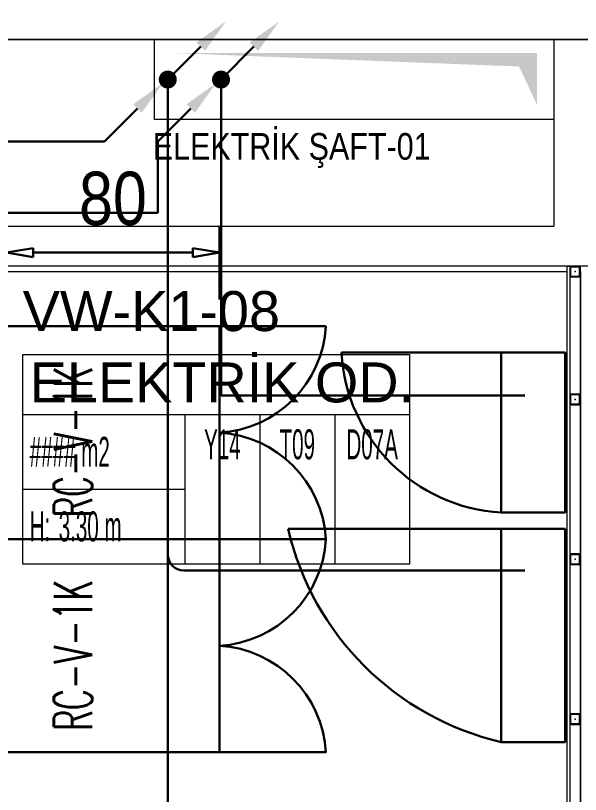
# Model space of a CAD drawing. Extents: x -1417 to 34975, y -245 to 8298.
# Drawn here: x 16828.7 to 17040.8, y 3259.1 to 3551.5 of the extents above; entities that cross this region are included whole.
import ezdxf
from ezdxf.enums import TextEntityAlignment as Align

# ---------------------------------------------------------------- set-up
doc = ezdxf.new("R2010")
doc.units = 0
doc.layers.get('0').update_dxf_attribs({"color": 9, "lineweight": 9})
doc.layers.get('Defpoints').update_dxf_attribs({"color": 9, "lineweight": 9})
for name, color, linetype, lineweight in [('00', 9, 'Continuous', 9), ('01', 9, 'Continuous', 9), ('06D', 9, 'Continuous', 9), ('09D', 9, 'Continuous', 9), ('10', 9, 'Continuous', 9), ('11', 9, 'Continuous', 9), ('14', 9, 'Continuous', 9), ('21', 9, 'Continuous', 9), ('21_MAHAL', 9, 'Continuous', 9), ('33', 9, 'BATTING', 9), ('E-AŞAĞIDAN GELİP YUKARIYA GİDEN HAT', 7, 'Continuous', 30), ('E-IP KAMERA RACK KABİN', 7, 'Continuous', 30), ('E-KABLO', 7, 'Continuous', 30), ('E-KUVVET', 7, 'Continuous', 30), ('E-UPS PANOSU', 7, 'Continuous', 30)]:
    doc.layers.add(name, color=color, linetype=linetype, lineweight=lineweight)
doc.styles.add('Arial', font='arial.ttf', dxfattribs={"height": 2.5})
doc.styles.add('E-YAZI', font='txttw.shx')
doc.styles.add('MuuM_TEXT-STANDART', font='ARIALN.TTF')
doc.linetypes.add('BATTING', pattern='A,0.0001,-0.1,[134,ltypeshp.shx,S=0.1,R=0,X=-0.1,Y=0],-0.2,[134,ltypeshp.shx,S=0.1,R=180,X=0.1,Y=0],-0.1', length=0.4001)
doc.dimstyles.new('rota-tek', dxfattribs={"dimscale": 20, "dimtxt": 1, "dimasz": 0.5, "dimexe": 0.5, "dimexo": 0.5, "dimgap": 0.5, "dimtad": 1, "dimdec": 1, "dimrnd": 0.5, "dimdsep": 46, "dimtxsty": 'MuuM_TEXT-STANDART', "dimblk": 'CLOSEDBLANK', "dimcen": 0, "dimdle": 0.15, "dimclrd": 256, "dimclre": 256, "dimclrt": 256, "dimadec": 0, "dimazin": 0, "dimtfac": 5, "dimtdec": 1, "dimtix": 1, "dimtmove": 2, "dimatfit": 3, "dimfxl": 3, "dimfxlon": 1, "dimtolj": 1, "dimlwd": -1, "dimlwe": -1, "dimarcsym": 0})

# ---------------------------------------------------------------- blocks, each defined once
blk = doc.blocks.new('Prf-40x40')
for points in [[(1.5, -2), (-1.5, -2, -0.414214), (-2, -1.5), (-2, 1.5, -0.414214), (-1.5, 2), (1.5, 2, -0.414214), (2, 1.5), (2, -1.5, -0.414214)], [(1.5, -1.7), (-1.5, -1.7, -0.414214), (-1.7, -1.5), (-1.7, 1.5, -0.414214), (-1.5, 1.7), (1.5, 1.7, -0.414214), (1.7, 1.5), (1.7, -1.5, -0.414214)]]:
    blk.add_lwpolyline(points, format="xyb", close=True)
blk.add_point((0, 0))
blk = doc.blocks.new('0_roomno2')
blk.add_lwpolyline([(19.375, -10.5), (0, -10.5), (0, 0), (19.375, 0)], close=True)
for points in [[(0, -3), (19.375, -3)], [(8.125, -3), (8.125, -10.5)], [(11.875, -3), (11.875, -10.5)], [(15.625, -3), (15.625, -10.5)], [(0, -6.75), (8.125, -6.75)]]:
    blk.add_lwpolyline(points)
at = {"style": 'MuuM_TEXT-STANDART', "width": 0.6}
blk.add_text('H:', height=1.5, dxfattribs=at).set_placement((0.35, -8.608), align=Align.MIDDLE_LEFT)
at = {"style": 'Arial'}
blk.add_attdef('ODANO', (0, 1.17), '', height=2, dxfattribs=at)
blk.add_attdef('MEKANADI', text='', height=2, dxfattribs=at).set_placement((0.35, -3), align=Align.BOTTOM_LEFT)
at = {"style": 'MuuM_TEXT-STANDART', "width": 0.6}
for tag, p in [('YER01', (10, -4.5)), ('TAVAN01', (13.75, -4.5)), ('DUVAR01', (17.5, -4.5)), ('YER02', (10, -6.75)), ('TAVAN02', (13.75, -6.75)), ('DUVAR02', (17.5, -6.75)), ('YER03', (10, -9)), ('TAVAN03', (13.75, -9)), ('DUVAR03', (17.5, -9))]:
    blk.add_attdef(tag, text='', height=1.5, dxfattribs=at).set_placement(p, align=Align.MIDDLE_CENTER)
for tag, p in [('M2', (0.35, -4.875)), ('TEMIZTAVANYUKSEKLIGI', (1.8, -8.608))]:
    blk.add_attdef(tag, text='', height=1.5, dxfattribs=at).set_placement(p, align=Align.MIDDLE_LEFT)
blk = doc.blocks.new('_ClosedBlank')
at = {"color": 0, "linetype": 'ByBlock', "lineweight": -2}
for p, q in [((-1, 0.167), (0, 0)), ((-1, 0.167), (-1, -0.167)), ((0, 0), (-1, -0.167))]:
    blk.add_line(p, q, dxfattribs=at)
blk = doc.blocks.new('*D821')
at = {"layer": 'Defpoints', "color": 0, "transparency": 16777216}
for p in [(16905.24, 3462.55), (16825.24, 3434.95), (16905.24, 3434.95)]:
    blk.add_point(p, dxfattribs=at)
at = {"layer": 'E-KUVVET', "transparency": 16777216}
for p, q in [((16825.24, 3444.95), (16825.24, 3472.55)), ((16905.24, 3444.95), (16905.24, 3472.55)), ((16835.24, 3462.55), (16895.24, 3462.55))]:
    blk.add_line(p, q, dxfattribs=at)
at = {"layer": 'E-KUVVET', "transparency": 16777216, "xscale": 10, "yscale": 10, "zscale": 10, "rotation": 180}
blk.add_blockref('_ClosedBlank', (16825.24, 3462.55), dxfattribs=at)
at = {"layer": 'E-KUVVET', "transparency": 16777216, "xscale": 10, "yscale": 10, "zscale": 10}
blk.add_blockref('_ClosedBlank', (16905.24, 3462.55), dxfattribs=at)
at = {"layer": 'E-KUVVET', "transparency": 16777216, "insert": (16865.24, 3482.76), "char_height": 20, "attachment_point": 5, "style": 'MuuM_TEXT-STANDART'}
blk.add_mtext('\\A1;80', dxfattribs=at)
blk = doc.blocks.new('100_AŞAĞIDAN GELİP YUKARIYA GİDEN HAT')
at = {"layer": 'E-AŞAĞIDAN GELİP YUKARIYA GİDEN HAT', "color": 3, "linetype": 'Continuous'}
for p, q in [((2.472, 2.471), (0, 0)), ((-2.277, -2.174), (-4.749, -4.645))]:
    blk.add_line(p, q, dxfattribs=at)
at = {"layer": 'E-AŞAĞIDAN GELİP YUKARIYA GİDEN HAT', "color": 4, "linetype": 'Continuous', "const_width": 0.675}
blk.add_lwpolyline([(0.338, 0, 1), (-0.338, 0, 1)], format="xyb", close=True, dxfattribs=at)
at = {"layer": 'E-AŞAĞIDAN GELİP YUKARIYA GİDEN HAT', "color": 3, "linetype": 'Continuous'}
for points in [[(2.154, 2.789), (2.79, 2.152), (4.382, 4.379)], [(-2.595, -1.856), (-1.958, -2.493), (-0.367, -0.266)]]:
    blk.add_solid(points, dxfattribs=at)

msp = doc.modelspace()

# ---------------------------------------------------------------- linework, layer by layer
at = {"layer": '00'}
for points in [[(16800.84, 3405), (16800.84, 3542.5), (16820.84, 3542.5), (16820.84, 3472.5), (17030.84, 3472.5)], [(17050.84, 3472.5), (17050.84, 3542.5), (17030.84, 3542.5), (17030.84, 3472.5)], [(17450.84, 3457.4), (17450.84, 3457.4), (16820.84, 3457.5), (16820.84, 3405)]]:
    msp.add_lwpolyline(points, dxfattribs=at)
at = {"layer": '01'}
for points in [[(16800.84, 3542.5), (16800.84, 3892.5), (17400.84, 3892.5), (17400.84, 3852.5), (16850.84, 3852.5), (16850.84, 3582.5), (17400.84, 3582.5), (17400.84, 3542.5)], [(17400.84, 3892.5), (16800.84, 3892.5), (16800.84, 3542.5), (17400.84, 3542.5), (17400.84, 3582.5), (16850.84, 3582.5), (16850.84, 3852.5), (17400.84, 3852.5)]]:
    msp.add_lwpolyline(points, close=True, dxfattribs=at)
at = {"layer": '06D'}
for points in [[(16880.84, 3542.5), (17030.84, 3542.5), (17030.84, 3512.5), (16880.84, 3512.5), (16880.84, 3542.5)], [(17040.84, 3455.43), (17040.84, 3246)]]:
    msp.add_lwpolyline(points, dxfattribs=at)
at = {"layer": '09D'}
msp.add_solid([(17024.48, 3518.16), (17024.48, 3537.5), (17017.77, 3532.4), (16886.64, 3537.5)], dxfattribs=at)
at = {"layer": '11'}
msp.add_lwpolyline([(17036.84, 3242.5), (17035.84, 3242.5), (17035.84, 3457.46), (17036.84, 3457.46)], close=True, dxfattribs=at)
at = {"layer": '14'}
msp.add_lwpolyline([(16822.84, 3403), (16822.84, 3455.5), (17035.84, 3455.46)], dxfattribs=at)
at = {"layer": '33', "ltscale": 0.3}
msp.add_lwpolyline([(17040.84, 3242.5), (17040.84, 3457.46)], dxfattribs=at)
at = {"layer": 'E-KABLO', "color": 6, "ltscale": 40}
for p, q in [((16885.84, 3527.5), (16885.84, 3139.2)), ((17020, 3343.24), (16891.84, 3343.24))]:
    msp.add_line(p, q, dxfattribs=at)
at = {"layer": 'E-KABLO', "color": 4, "ltscale": 40}
for p, q in [((16905.84, 3527.5), (16905.84, 3408.93)), ((16905.84, 3408.93), (17020, 3408.93))]:
    msp.add_line(p, q, dxfattribs=at)
at = {"layer": 'E-KABLO', "ltscale": 40}
for p, q in [((16701.58, 3504.27), (16862.09, 3504.27)), ((16882.09, 3504.27), (16882.09, 3477.46)), ((16737.14, 3477.46), (16882.09, 3477.46))]:
    msp.add_line(p, q, dxfattribs=at)
at = {"layer": 'E-KABLO', "color": 6, "ltscale": 40}
msp.add_arc((16891.84, 3349.24), 6, 180, 270, dxfattribs=at)
at = {"layer": 'E-UPS PANOSU', "color": 7}
for p, q in [((16905.24, 3434.95), (16945.24, 3434.95)), ((16905.24, 3354.95), (16945.24, 3354.95)), ((16905.24, 3354.95), (16945.24, 3354.95)), ((16905.24, 3274.95), (16945.24, 3274.95))]:
    msp.add_line(p, q, dxfattribs=at)
at = {"layer": 'E-UPS PANOSU', "color": 3}
for p, q in [((17011.06, 3424.98), (16951.06, 3424.98)), ((17011.06, 3358.82), (16931.06, 3358.82))]:
    msp.add_line(p, q, dxfattribs=at)
at = {"layer": 'E-UPS PANOSU', "color": 7}
for points in [[(16825.24, 3354.95), (16825.24, 3434.95), (16905.24, 3434.95), (16905.24, 3354.95)], [(16825.24, 3274.95), (16825.24, 3354.95), (16905.24, 3354.95), (16905.24, 3274.95)]]:
    msp.add_lwpolyline(points, close=True, dxfattribs=at)
at = {"layer": 'E-UPS PANOSU', "color": 4}
for points in [[(17011.06, 3364.98), (17011.06, 3424.98), (17035.06, 3424.98), (17035.06, 3364.98)], [(17011.06, 3278.82), (17011.06, 3358.82), (17035.06, 3358.82), (17035.06, 3278.82)]]:
    msp.add_lwpolyline(points, close=True, dxfattribs=at)
at = {"layer": 'E-UPS PANOSU', "color": 7}
for centre, start, end in [((16902.82, 3437.37), 273.2638, 356.7362), ((16902.82, 3352.53), 3.2638, 86.7362), ((16902.82, 3357.37), 273.2638, 356.7362), ((16902.82, 3272.53), 3.2638, 86.7362)]:
    msp.add_arc(centre, 42.49, start, end, dxfattribs=at)
at = {"layer": 'E-UPS PANOSU', "color": 3}
for centre, radius, start, end in [((17014.69, 3428.61), 63.73, 183.2638, 266.7362), ((17035.29, 3383.05), 107.01, 193.0875, 256.9125)]:
    msp.add_arc(centre, radius, start, end, dxfattribs=at)

# ---------------------------------------------------------------- block references
at = {"layer": '10', "xscale": -1, "rotation": 270}
for p in [(17038.84, 3455.43), (17038.84, 3407.43), (17038.84, 3347.43), (17038.84, 3287.43)]:
    msp.add_blockref('Prf-40x40', p, dxfattribs=at)
at = {"layer": '21_MAHAL'}
ref = msp.add_blockref('0_roomno2', (16831.36, 3424.31), dxfattribs=dict(at, xscale=7.5, yscale=7.5, zscale=7.5))
ref.add_attrib('ODANO', 'VW-K1-08', (16831.36, 3433.08), dxfattribs={"layer": '0', "height": 15, "style": 'Arial'})
ref.add_attrib('MEKANADI', 'ELEKTRİK OD.', dxfattribs={"layer": '0', "height": 15, "style": 'Arial'}).set_placement((16833.98, 3401.81), align=Align.BOTTOM_LEFT)
ref.add_attrib('M2', '#### m2', dxfattribs={"layer": '0', "height": 11.25, "style": 'MuuM_TEXT-STANDART', "width": 0.6}).set_placement((16833.98, 3387.75), align=Align.MIDDLE_LEFT)
ref.add_attrib('TEMIZTAVANYUKSEKLIGI', '3.30 m', dxfattribs={"layer": '0', "height": 11.25, "style": 'MuuM_TEXT-STANDART', "width": 0.6}).set_placement((16844.86, 3359.75), align=Align.MIDDLE_LEFT)
ref.add_attrib('YER01', 'Y14', dxfattribs={"layer": '0', "height": 11.25, "style": 'MuuM_TEXT-STANDART', "width": 0.6}).set_placement((16906.36, 3390.56), align=Align.MIDDLE_CENTER)
ref.add_attrib('TAVAN01', 'T09', dxfattribs={"layer": '0', "height": 11.25, "style": 'MuuM_TEXT-STANDART', "width": 0.6}).set_placement((16934.48, 3390.56), align=Align.MIDDLE_CENTER)
ref.add_attrib('DUVAR01', 'D07A', dxfattribs={"layer": '0', "height": 11.25, "style": 'MuuM_TEXT-STANDART', "width": 0.6}).set_placement((16962.61, 3390.56), align=Align.MIDDLE_CENTER)
at = {"layer": 'E-AŞAĞIDAN GELİP YUKARIYA GİDEN HAT', "xscale": 5, "yscale": 5, "zscale": 5}
for p in [(16885.84, 3527.5), (16905.84, 3527.5)]:
    msp.add_blockref('100_AŞAĞIDAN GELİP YUKARIYA GİDEN HAT', p, dxfattribs=at)

# ---------------------------------------------------------------- texts
at = {"layer": '21', "style": 'MuuM_TEXT-STANDART'}
msp.add_text('ELEKTRİK ŞAFT-01', height=10, dxfattribs=at).set_placement((16880.18, 3497.41))
at = {"layer": 'E-IP KAMERA RACK KABİN', "color": 7, "style": 'E-YAZI', "width": 0.6}
for p in [(16857.43, 3363.07), (16857.43, 3283.07)]:
    msp.add_text('RC-V-1K', height=14.4, rotation=90, dxfattribs=at).set_placement(p)

# ---------------------------------------------------------------- dimensions: what is measured, and where the dimension line sits
at = {"layer": 'E-KUVVET'}
dim = msp.add_linear_dim(base=(16905.24, 3462.55), p1=(16825.24, 3434.95), p2=(16905.24, 3434.95), dimstyle='rota-tek', dxfattribs=at)
dim.commit()
dim.dimension.update_dxf_attribs({"geometry": '*D821', "text_midpoint": (16865.24, 3482.76)})

doc.saveas('drawing.dxf')
